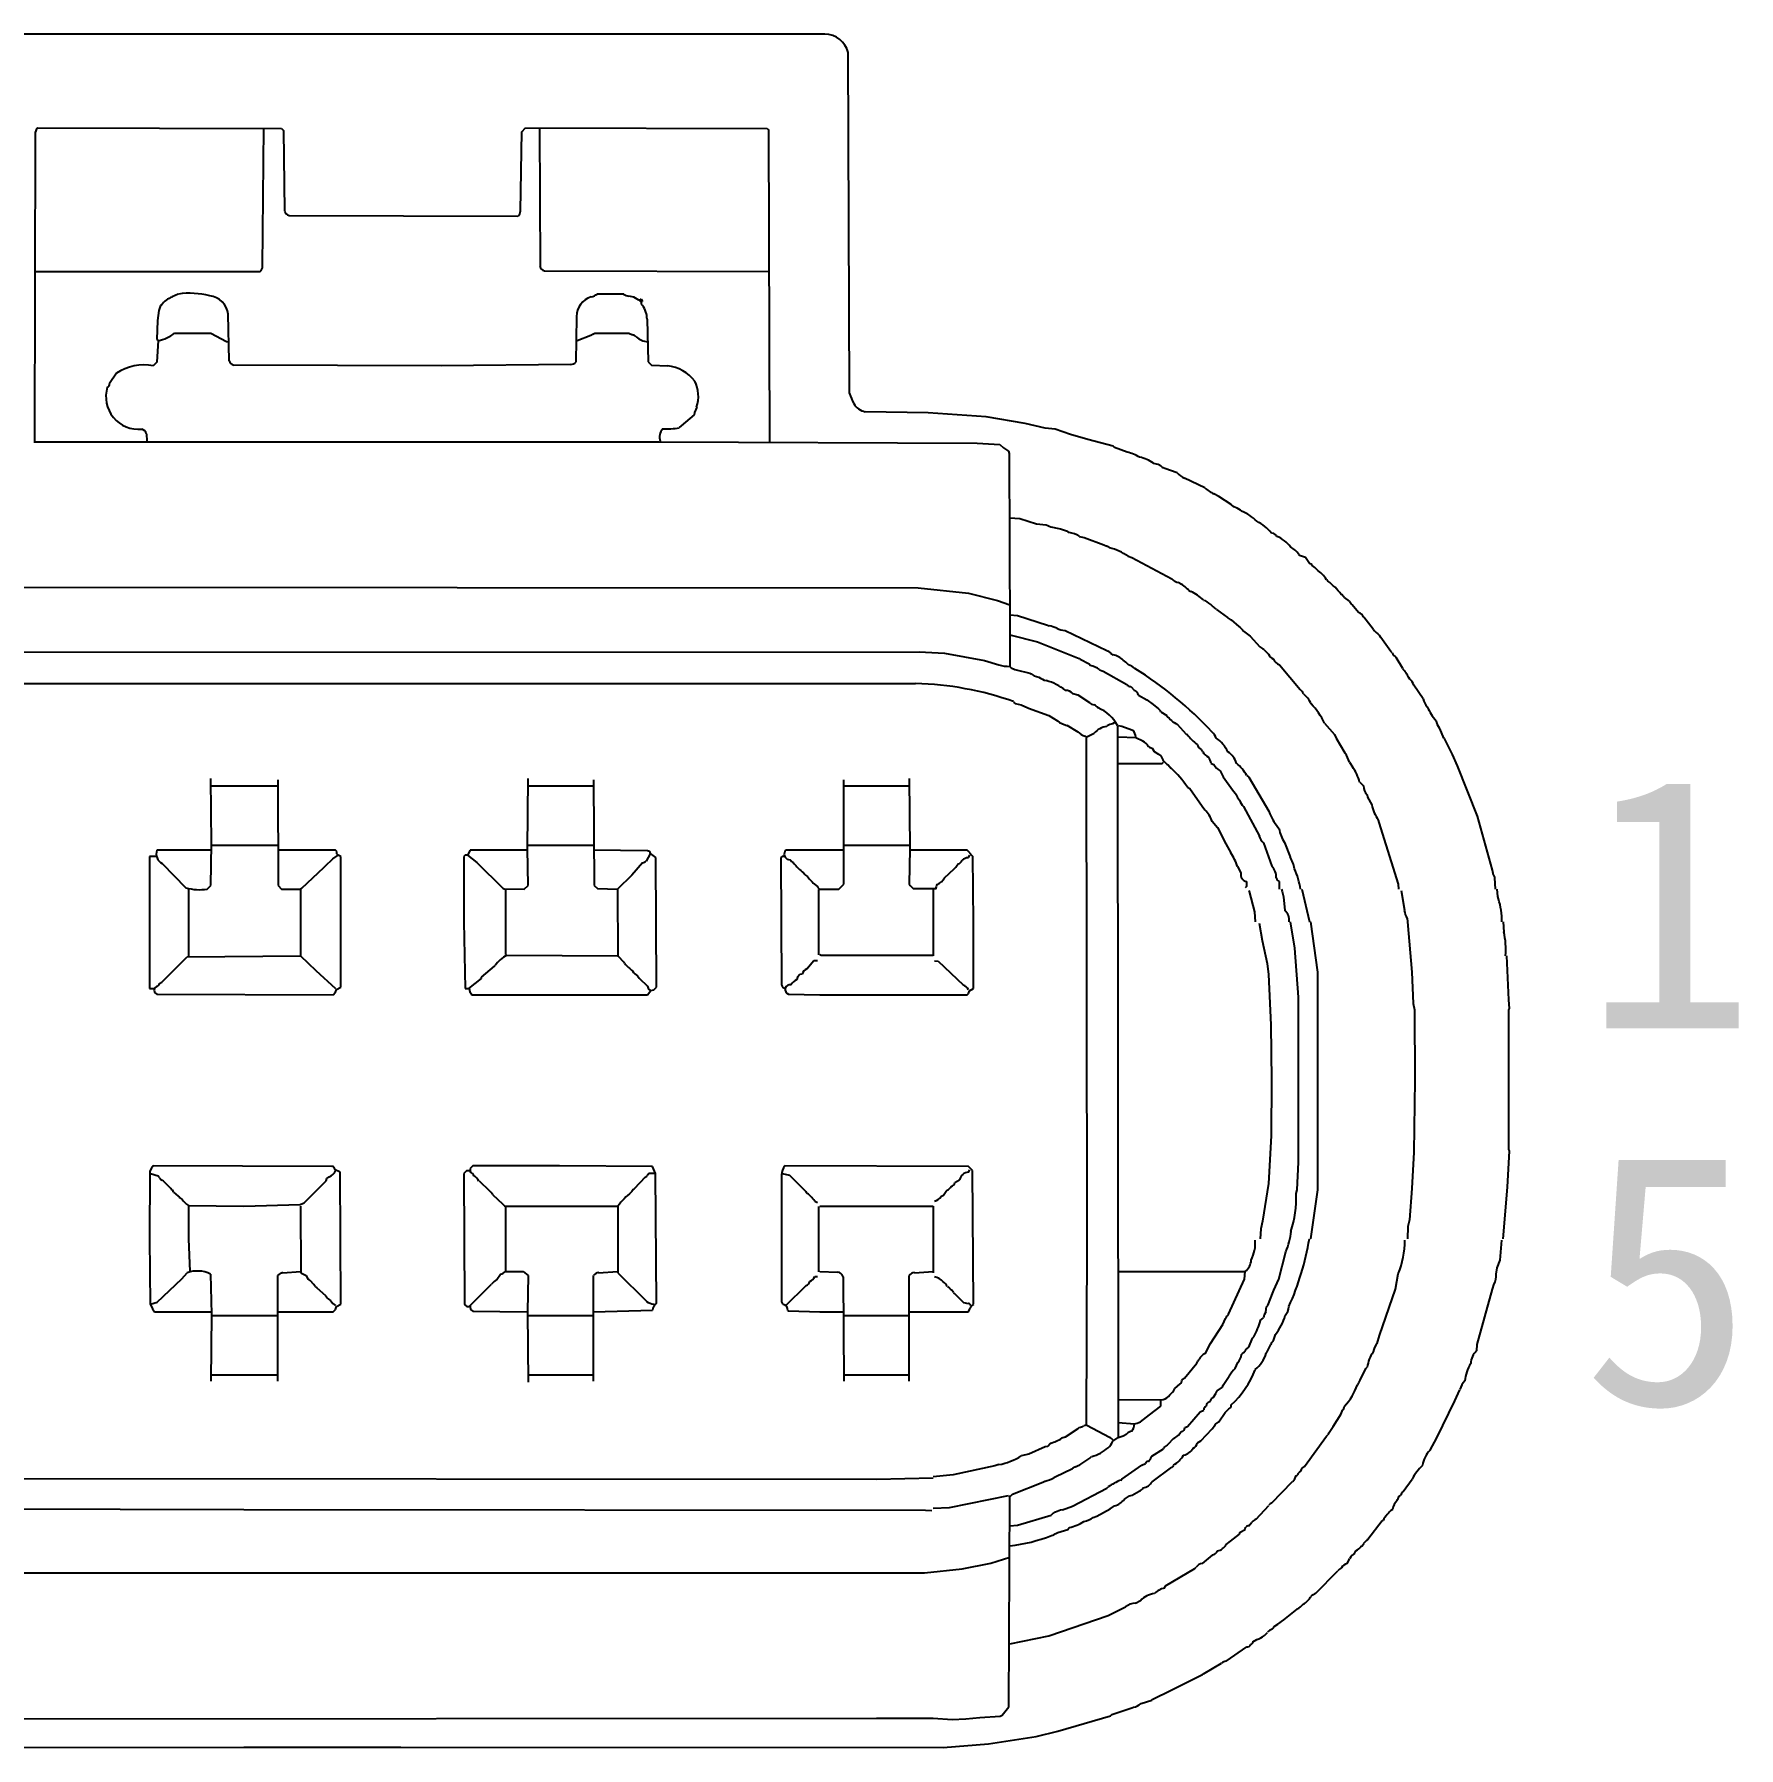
# Model space of a CAD drawing. Header units: inches. Extents: x 47316 to 59086, y 3141 to 11743.
# Drawn here: x 51373.22 to 51389.07, y 10839.86 to 10855.8 of the extents above; entities that cross this region are included whole.
import ezdxf

# ---------------------------------------------------------------- set-up
doc = ezdxf.new("R2010")
doc.units = ezdxf.units.IN
doc.header["$MEASUREMENT"] = 0
doc.layers.add('Steckverbindergehaeuse', color=7, linetype='Continuous', lineweight=25)
doc.styles.add('MtX_FangSong_GB2312', font='')
doc.styles.get('MtX_FangSong_GB2312').set_extended_font_data('FangSong_GB2312')

msp = doc.modelspace()

# ---------------------------------------------------------------- linework, layer by layer
at = {"layer": 'Steckverbindergehaeuse', "color": 0, "linetype": 'Continuous', "lineweight": -3}
for p, q in [((51380.576, 10855.797), (51372.76, 10855.797)), ((51380.804, 10852.457), (51380.792, 10855.628)), ((51373.252, 10854.926), (51375.521, 10854.92)), ((51375.346, 10853.639), (51375.358, 10854.926)), ((51375.521, 10854.92), (51375.539, 10854.902)), ((51375.539, 10854.902), (51375.551, 10854.154)), ((51377.756, 10854.891), (51377.791, 10854.926)), ((51377.791, 10854.926), (51380.038, 10854.92)), ((51377.92, 10854.926), (51377.926, 10853.639)), ((51380.038, 10854.92), (51380.047, 10854.911)), ((51380.047, 10854.911), (51380.052, 10854.905)), ((51380.052, 10854.905), (51380.061, 10852.001)), ((51373.228, 10852.012), (51373.234, 10854.891)), ((51377.745, 10854.154), (51377.756, 10854.891)), ((51375.592, 10854.112), (51377.721, 10854.107)), ((51373.228, 10853.592), (51375.323, 10853.592)), ((51377.967, 10853.598), (51380.061, 10853.592)), ((51374.562, 10853.381), (51374.505, 10853.354)), ((51378.704, 10853.381), (51378.458, 10853.381)), ((51378.797, 10853.353), (51378.752, 10853.362)), ((51378.846, 10853.325), (51378.797, 10853.353)), ((51378.856, 10853.323), (51378.846, 10853.325)), ((51378.856, 10853.311), (51378.856, 10853.334)), ((51378.856, 10853.334), (51378.868, 10853.334)), ((51378.868, 10853.311), (51378.856, 10853.311)), ((51378.868, 10853.334), (51378.88, 10853.311)), ((51378.88, 10853.311), (51378.868, 10853.311)), ((51378.868, 10853.311), (51378.868, 10853.288)), ((51374.38, 10853.229), (51374.37, 10853.136)), ((51374.398, 10853.276), (51374.38, 10853.229)), ((51374.405, 10853.278), (51374.398, 10853.276)), ((51375.036, 10852.761), (51375.025, 10853.194)), ((51378.266, 10853.171), (51378.259, 10852.749)), ((51378.868, 10853.288), (51378.88, 10853.276)), ((51374.37, 10853.136), (51374.363, 10852.96)), ((51374.527, 10853.019), (51374.866, 10853.019)), ((51374.866, 10853.019), (51375.009, 10852.941)), ((51378.271, 10852.948), (51378.399, 10852.999)), ((51378.435, 10853.019), (51378.751, 10853.019)), ((51378.751, 10853.019), (51378.785, 10853.003)), ((51378.921, 10853.147), (51378.932, 10852.75)), ((51374.363, 10852.96), (51374.375, 10852.948)), ((51374.375, 10852.948), (51374.363, 10852.749)), ((51375.009, 10852.941), (51375.03, 10852.937)), ((51374.363, 10852.749), (51374.328, 10852.714)), ((51377.008, 10852.714), (51375.077, 10852.72)), ((51378.212, 10852.726), (51377.008, 10852.714)), ((51378.932, 10852.75), (51378.962, 10852.72)), ((51378.962, 10852.72), (51379.114, 10852.714)), ((51373.986, 10852.646), (51373.923, 10852.548)), ((51379.359, 10852.258), (51379.239, 10852.156)), ((51379.363, 10852.28), (51379.359, 10852.258)), ((51379.383, 10852.328), (51379.363, 10852.28)), ((51381.535, 10852.276), (51380.951, 10852.287)), ((51382.074, 10852.24), (51381.535, 10852.276)), ((51382.437, 10852.179), (51382.074, 10852.24)), ((51374.265, 10852.082), (51374.27, 10852.012)), ((51379.239, 10852.156), (51379.22, 10852.139)), ((51382.624, 10852.134), (51382.437, 10852.179)), ((51382.717, 10852.124), (51382.624, 10852.134)), ((51382.858, 10852.076), (51382.717, 10852.124)), ((51383.022, 10852.029), (51382.858, 10852.076)), ((51373.217, 10852.006), (51379.032, 10852.006)), ((51379.032, 10852.006), (51381.992, 10851.995)), ((51381.992, 10851.995), (51382.202, 10851.983)), ((51382.202, 10851.983), (51382.236, 10851.952)), ((51382.236, 10851.952), (51382.284, 10851.919)), ((51382.284, 10851.919), (51382.288, 10851.897)), ((51382.288, 10851.897), (51382.296, 10850.211)), ((51383.255, 10851.966), (51383.022, 10852.029)), ((51383.267, 10851.954), (51383.255, 10851.966)), ((51383.386, 10851.912), (51383.267, 10851.954)), ((51383.676, 10851.797), (51383.631, 10851.807)), ((51383.703, 10851.781), (51383.676, 10851.797)), ((51383.736, 10851.758), (51383.722, 10851.764)), ((51383.852, 10851.72), (51383.736, 10851.758)), ((51384.109, 10851.579), (51383.921, 10851.67)), ((51384.239, 10851.5), (51384.192, 10851.523)), ((51384.352, 10851.424), (51384.239, 10851.5)), ((51384.377, 10851.402), (51384.352, 10851.424)), ((51382.296, 10851.299), (51382.389, 10851.294)), ((51382.389, 10851.294), (51382.542, 10851.245)), ((51382.542, 10851.245), (51382.634, 10851.234)), ((51384.451, 10851.362), (51384.44, 10851.372)), ((51382.751, 10851.201), (51382.765, 10851.198)), ((51382.765, 10851.198), (51382.821, 10851.179)), ((51382.821, 10851.179), (51382.847, 10851.162)), ((51382.941, 10851.128), (51382.987, 10851.116)), ((51382.987, 10851.116), (51383.17, 10851.05)), ((51384.751, 10851.154), (51384.73, 10851.158)), ((51384.776, 10851.135), (51384.751, 10851.154)), ((51384.779, 10851.128), (51384.776, 10851.135)), ((51383.17, 10851.05), (51383.196, 10851.038)), ((51383.395, 10850.945), (51383.43, 10850.932)), ((51383.43, 10850.932), (51383.803, 10850.732)), ((51384.99, 10850.951), (51384.985, 10850.958)), ((51385.044, 10850.931), (51384.99, 10850.951)), ((51385.081, 10850.877), (51385.044, 10850.931)), ((51385.104, 10850.866), (51385.081, 10850.877)), ((51385.107, 10850.857), (51385.104, 10850.866)), ((51372.012, 10850.655), (51381.442, 10850.649)), ((51381.442, 10850.649), (51381.911, 10850.599)), ((51381.911, 10850.599), (51382.18, 10850.531)), ((51383.803, 10850.732), (51383.814, 10850.722)), ((51383.96, 10850.625), (51383.978, 10850.615)), ((51385.253, 10850.711), (51385.242, 10850.724)), ((51382.18, 10850.531), (51382.296, 10850.491)), ((51384.097, 10850.536), (51384.111, 10850.53)), ((51384.218, 10850.447), (51384.32, 10850.374)), ((51385.455, 10850.526), (51385.406, 10850.56)), ((51385.537, 10850.421), (51385.478, 10850.491)), ((51382.296, 10850.398), (51382.365, 10850.393)), ((51382.365, 10850.393), (51382.646, 10850.301)), ((51382.646, 10850.301), (51382.66, 10850.297)), ((51384.355, 10850.351), (51384.424, 10850.29)), ((51384.424, 10850.29), (51384.437, 10850.281)), ((51385.674, 10850.266), (51385.586, 10850.376)), ((51382.296, 10850.211), (51382.553, 10850.147)), ((51382.296, 10850.211), (51382.296, 10849.918)), ((51382.553, 10850.147), (51382.941, 10849.991)), ((51382.809, 10850.252), (51383.196, 10850.067)), ((51384.531, 10850.199), (51384.621, 10850.102)), ((51385.745, 10850.186), (51385.733, 10850.208)), ((51385.838, 10850.056), (51385.745, 10850.186)), ((51371.859, 10850.052), (51381.453, 10850.053)), ((51381.453, 10850.053), (51381.687, 10850.041)), ((51381.687, 10850.041), (51382.061, 10849.972)), ((51382.061, 10849.972), (51382.192, 10849.934)), ((51382.941, 10849.991), (51382.95, 10849.986)), ((51382.95, 10849.986), (51383.033, 10849.941)), ((51383.235, 10850.038), (51383.256, 10850.027)), ((51384.657, 10850.077), (51384.701, 10850.033)), ((51385.85, 10850.044), (51385.838, 10850.056)), ((51385.949, 10849.898), (51385.888, 10850)), ((51382.296, 10849.918), (51382.308, 10849.906)), ((51382.308, 10849.906), (51382.342, 10849.891)), ((51382.342, 10849.891), (51382.355, 10849.888)), ((51382.355, 10849.888), (51382.482, 10849.855)), ((51382.482, 10849.855), (51382.495, 10849.848)), ((51382.495, 10849.848), (51382.52, 10849.83)), ((51382.52, 10849.83), (51382.564, 10849.819)), ((51383.033, 10849.941), (51383.044, 10849.927)), ((51383.129, 10849.888), (51383.163, 10849.875)), ((51383.163, 10849.875), (51383.382, 10849.75)), ((51384.803, 10849.933), (51384.996, 10849.705)), ((51386.014, 10849.8), (51386.007, 10849.814)), ((51371.883, 10849.76), (51381.419, 10849.76)), ((51382.882, 10849.666), (51382.926, 10849.655)), ((51382.926, 10849.655), (51383.036, 10849.582)), ((51383.382, 10849.75), (51383.387, 10849.745)), ((51383.419, 10849.731), (51383.453, 10849.693)), ((51383.492, 10849.652), (51383.569, 10849.609)), ((51385.027, 10849.663), (51385.066, 10849.623)), ((51386.138, 10849.616), (51386.052, 10849.743)), ((51382.344, 10849.573), (51382.4, 10849.562)), ((51382.4, 10849.562), (51382.461, 10849.534)), ((51382.461, 10849.534), (51382.47, 10849.53)), ((51382.47, 10849.53), (51382.659, 10849.462)), ((51383.569, 10849.609), (51383.627, 10849.564)), ((51383.627, 10849.564), (51383.678, 10849.523)), ((51383.7, 10849.497), (51383.756, 10849.461)), ((51382.659, 10849.462), (51382.738, 10849.412)), ((51382.824, 10849.371), (51382.928, 10849.31)), ((51383.194, 10849.361), (51383.2, 10849.365)), ((51383.253, 10849.386), (51383.279, 10849.403)), ((51383.297, 10849.368), (51383.302, 10842.758)), ((51383.302, 10849.368), (51383.336, 10849.364)), ((51383.336, 10849.364), (51383.43, 10849.329)), ((51383.43, 10849.329), (51383.443, 10849.321)), ((51383.852, 10849.38), (51383.935, 10849.289)), ((51385.221, 10849.392), (51385.315, 10849.286)), ((51386.294, 10849.342), (51386.289, 10849.348)), ((51386.332, 10849.251), (51386.294, 10849.342)), ((51382.996, 10849.27), (51383.004, 10849.263)), ((51383.004, 10849.263), (51383.01, 10844.595)), ((51383.01, 10849.263), (51383.08, 10849.298)), ((51383.302, 10849.263), (51383.466, 10849.257)), ((51383.466, 10849.257), (51383.533, 10849.225)), ((51383.935, 10849.289), (51383.946, 10849.286)), ((51385.315, 10849.286), (51385.33, 10849.252)), ((51385.33, 10849.252), (51385.411, 10849.114)), ((51386.339, 10849.249), (51386.332, 10849.251)), ((51386.411, 10849.098), (51386.339, 10849.249)), ((51383.302, 10849.017), (51383.712, 10849.017)), ((51383.618, 10849.158), (51383.636, 10849.128)), ((51383.636, 10849.128), (51383.678, 10849.101)), ((51383.678, 10849.101), (51383.7, 10849.087)), ((51383.712, 10849.017), (51383.723, 10849.029)), ((51384.168, 10849.017), (51384.191, 10849.005)), ((51385.453, 10849.028), (51385.481, 10848.985)), ((51386.459, 10848.993), (51386.411, 10849.098)), ((51374.872, 10848.268), (51374.866, 10848.877)), ((51375.487, 10848.865), (51375.492, 10847.882)), ((51377.811, 10848.223), (51377.815, 10848.877)), ((51378.423, 10848.865), (51378.429, 10847.882)), ((51380.752, 10848.807), (51380.752, 10848.865)), ((51381.36, 10848.877), (51381.366, 10848.222)), ((51383.767, 10849.003), (51383.794, 10848.97)), ((51384.25, 10848.947), (51384.278, 10848.89)), ((51384.278, 10848.89), (51384.367, 10848.771)), ((51384.498, 10848.903), (51384.519, 10848.888)), ((51384.519, 10848.888), (51384.704, 10848.571)), ((51386.645, 10848.525), (51386.459, 10848.993)), ((51374.866, 10848.807), (51375.487, 10848.807)), ((51377.815, 10848.807), (51378.423, 10848.807)), ((51380.752, 10848.807), (51381.36, 10848.807)), ((51380.752, 10847.894), (51380.752, 10848.807)), ((51383.946, 10848.795), (51383.969, 10848.783)), ((51383.969, 10848.783), (51384.084, 10848.618)), ((51384.367, 10848.771), (51384.402, 10848.725)), ((51385.549, 10848.842), (51385.584, 10848.807)), ((51385.619, 10848.725), (51385.622, 10848.702)), ((51385.622, 10848.702), (51385.661, 10848.63)), ((51384.084, 10848.618), (51384.109, 10848.584)), ((51384.467, 10848.617), (51384.616, 10848.34)), ((51384.704, 10848.571), (51384.714, 10848.548)), ((51384.177, 10848.478), (51384.226, 10848.42)), ((51384.226, 10848.42), (51384.305, 10848.267)), ((51385.72, 10848.489), (51385.728, 10848.468)), ((51385.728, 10848.468), (51385.907, 10847.893)), ((51386.784, 10848.022), (51386.645, 10848.525)), ((51374.866, 10848.21), (51374.363, 10848.21)), ((51374.866, 10847.882), (51374.872, 10848.268)), ((51374.878, 10848.257), (51375.487, 10848.257)), ((51376.025, 10848.21), (51375.487, 10848.21)), ((51376.036, 10848.198), (51376.025, 10848.21)), ((51377.277, 10848.21), (51377.253, 10848.163)), ((51377.803, 10848.21), (51377.277, 10848.21)), ((51377.815, 10847.882), (51377.811, 10848.223)), ((51377.815, 10848.257), (51378.423, 10848.257)), ((51378.926, 10848.204), (51378.423, 10848.21)), ((51380.213, 10848.21), (51380.202, 10848.198)), ((51380.752, 10848.21), (51380.213, 10848.21)), ((51380.752, 10848.257), (51381.36, 10848.257)), ((51381.366, 10848.222), (51381.36, 10847.894)), ((51381.898, 10848.21), (51381.372, 10848.21)), ((51381.91, 10848.198), (51381.898, 10848.21)), ((51384.305, 10848.267), (51384.35, 10848.184)), ((51384.654, 10848.278), (51384.732, 10848.061)), ((51384.849, 10848.281), (51384.902, 10848.148)), ((51374.352, 10848.151), (51374.293, 10848.151)), ((51374.293, 10848.151), (51374.293, 10847.543)), ((51374.413, 10848.084), (51374.632, 10847.859)), ((51375.71, 10847.855), (51375.916, 10848.049)), ((51375.916, 10848.049), (51375.928, 10848.061)), ((51375.928, 10848.061), (51376, 10848.13)), ((51376, 10848.13), (51376.048, 10848.163)), ((51376.036, 10848.175), (51376.036, 10848.198)), ((51376.048, 10848.163), (51376.036, 10848.175)), ((51376.072, 10848.151), (51376.048, 10848.163)), ((51376.072, 10846.935), (51376.072, 10848.151)), ((51377.23, 10848.163), (51377.218, 10848.151)), ((51377.218, 10848.151), (51377.218, 10847.543)), ((51377.253, 10848.163), (51377.23, 10848.163)), ((51377.253, 10848.163), (51377.338, 10848.096)), ((51377.338, 10848.096), (51377.58, 10847.857)), ((51378.88, 10848.093), (51378.781, 10847.978)), ((51378.95, 10848.175), (51378.912, 10848.107)), ((51379.002, 10848.14), (51378.954, 10848.177)), ((51379.008, 10846.935), (51379.002, 10848.14)), ((51380.178, 10848.151), (51380.167, 10848.14)), ((51380.167, 10848.14), (51380.172, 10846.958)), ((51380.202, 10848.151), (51380.178, 10848.151)), ((51381.805, 10848.069), (51381.816, 10848.081)), ((51381.922, 10848.186), (51381.91, 10848.198)), ((51381.91, 10848.14), (51381.922, 10848.163)), ((51381.957, 10847.543), (51381.951, 10848.151)), ((51384.411, 10848.057), (51384.444, 10847.998)), ((51378.781, 10847.978), (51378.646, 10847.847)), ((51380.377, 10847.999), (51380.38, 10847.99)), ((51380.705, 10847.847), (51380.752, 10847.894)), ((51381.36, 10847.894), (51381.369, 10847.881)), ((51381.688, 10847.952), (51381.778, 10848.037)), ((51384.496, 10847.917), (51384.496, 10847.871)), ((51384.8, 10847.917), (51384.8, 10847.847)), ((51385.907, 10847.893), (51385.911, 10847.847)), ((51386.794, 10847.977), (51386.784, 10848.022)), ((51386.812, 10847.847), (51386.807, 10847.952)), ((51374.656, 10847.847), (51374.656, 10847.227)), ((51374.831, 10847.847), (51374.866, 10847.882)), ((51375.492, 10847.882), (51375.522, 10847.847)), ((51375.522, 10847.847), (51375.697, 10847.847)), ((51375.697, 10847.847), (51375.71, 10847.855)), ((51375.697, 10847.847), (51375.697, 10847.227)), ((51377.58, 10847.857), (51377.594, 10847.85)), ((51377.594, 10847.85), (51377.78, 10847.847)), ((51377.604, 10847.847), (51377.604, 10847.239)), ((51377.78, 10847.847), (51377.815, 10847.882)), ((51378.429, 10847.882), (51378.459, 10847.853)), ((51378.459, 10847.853), (51378.646, 10847.847)), ((51378.646, 10847.847), (51378.651, 10847.227)), ((51380.517, 10847.845), (51380.517, 10847.237)), ((51380.529, 10847.847), (51380.705, 10847.847)), ((51381.369, 10847.881), (51381.395, 10847.853)), ((51381.395, 10847.853), (51381.606, 10847.852)), ((51381.582, 10847.847), (51381.582, 10847.227)), ((51384.496, 10847.871), (51384.484, 10847.859)), ((51384.519, 10847.835), (51384.521, 10847.825)), ((51384.521, 10847.825), (51384.572, 10847.636)), ((51384.823, 10847.847), (51384.827, 10847.825)), ((51384.827, 10847.825), (51384.841, 10847.777)), ((51384.841, 10847.777), (51384.852, 10847.649)), ((51385.01, 10847.847), (51385.081, 10847.543)), ((51385.935, 10847.835), (51385.964, 10847.65)), ((51386.824, 10847.847), (51386.829, 10847.778)), ((51386.829, 10847.778), (51386.838, 10847.756)), ((51384.572, 10847.636), (51384.577, 10847.543)), ((51385.989, 10847.577), (51385.993, 10847.543)), ((51374.293, 10847.543), (51374.293, 10846.923)), ((51377.218, 10847.543), (51377.23, 10846.923)), ((51381.957, 10846.923), (51381.957, 10847.543)), ((51384.613, 10847.531), (51384.641, 10847.368)), ((51384.945, 10847.298), (51384.905, 10847.543)), ((51385.092, 10847.543), (51385.156, 10847.075)), ((51385.993, 10847.543), (51386.034, 10847.075)), ((51386.882, 10847.543), (51386.89, 10847.448)), ((51384.641, 10847.368), (51384.689, 10847.156)), ((51384.981, 10846.841), (51384.945, 10847.298)), ((51374.41, 10846.981), (51374.643, 10847.218)), ((51374.643, 10847.218), (51375.697, 10847.227)), ((51375.697, 10847.227), (51375.84, 10847.09)), ((51377.382, 10847.028), (51377.502, 10847.131)), ((51377.502, 10847.131), (51377.508, 10847.136)), ((51377.616, 10847.233), (51378.646, 10847.227)), ((51378.651, 10847.227), (51378.704, 10847.169)), ((51378.704, 10847.169), (51378.713, 10847.156)), ((51380.471, 10847.18), (51380.406, 10847.104)), ((51380.506, 10847.18), (51380.471, 10847.18)), ((51380.529, 10847.239), (51380.541, 10847.233)), ((51380.541, 10847.233), (51381.582, 10847.232)), ((51381.594, 10847.18), (51381.628, 10847.176)), ((51381.628, 10847.176), (51381.862, 10846.956)), ((51384.689, 10847.156), (51384.7, 10847.052)), ((51386.935, 10846.818), (51386.917, 10847.227)), ((51374.34, 10846.923), (51374.365, 10846.944)), ((51374.387, 10846.97), (51374.41, 10846.981)), ((51375.84, 10847.09), (51376.025, 10846.923)), ((51376.033, 10846.914), (51376.072, 10846.935)), ((51377.265, 10846.923), (51377.382, 10847.016)), ((51377.382, 10847.016), (51377.382, 10847.028)), ((51378.833, 10847.04), (51378.847, 10847.019)), ((51378.847, 10847.019), (51378.926, 10846.946)), ((51378.926, 10846.946), (51378.931, 10846.925)), ((51378.985, 10846.911), (51379.008, 10846.935)), ((51380.319, 10847.028), (51380.314, 10847.007)), ((51380.342, 10847.052), (51380.319, 10847.028)), ((51380.363, 10847.056), (51380.342, 10847.052)), ((51384.7, 10847.052), (51384.723, 10846.584)), ((51385.156, 10847.075), (51385.156, 10845.05)), ((51386.034, 10847.075), (51386.046, 10846.783)), ((51374.293, 10846.923), (51374.34, 10846.923)), ((51374.363, 10846.87), (51376.001, 10846.864)), ((51376.001, 10846.864), (51376.025, 10846.888)), ((51376.025, 10846.888), (51376.033, 10846.914)), ((51377.23, 10846.923), (51377.265, 10846.923)), ((51377.288, 10846.864), (51378.926, 10846.864)), ((51378.926, 10846.864), (51378.955, 10846.903)), ((51378.955, 10846.903), (51378.985, 10846.911)), ((51380.237, 10846.87), (51380.529, 10846.864)), ((51380.529, 10846.864), (51381.898, 10846.864)), ((51381.898, 10846.864), (51381.91, 10846.876)), ((51381.91, 10846.876), (51381.919, 10846.902)), ((51381.919, 10846.902), (51381.957, 10846.923)), ((51384.981, 10845.308), (51384.981, 10846.841)), ((51386.046, 10846.783), (51386.058, 10846.724)), ((51386.941, 10846.736), (51386.935, 10846.818)), ((51386.058, 10846.724), (51386.063, 10846.069)), ((51386.935, 10846.724), (51386.941, 10846.736)), ((51386.935, 10845.425), (51386.935, 10846.724)), ((51384.723, 10846.584), (51384.73, 10846.069)), ((51384.73, 10846.069), (51384.724, 10845.554)), ((51386.063, 10846.069), (51386.051, 10845.401)), ((51384.724, 10845.554), (51384.701, 10845.11)), ((51386.051, 10845.401), (51386.034, 10845.063)), ((51386.924, 10845.074), (51386.941, 10845.414)), ((51386.941, 10845.414), (51386.935, 10845.425)), ((51374.298, 10845.224), (51374.293, 10844.595)), ((51374.293, 10845.203), (51374.304, 10845.201)), ((51374.314, 10845.252), (51374.298, 10845.224)), ((51374.304, 10845.201), (51374.375, 10845.18)), ((51374.328, 10845.273), (51374.314, 10845.252)), ((51375.99, 10845.267), (51374.328, 10845.273)), ((51376.022, 10845.237), (51376.015, 10845.251)), ((51376.061, 10845.217), (51376.022, 10845.237)), ((51376.066, 10845.215), (51376.061, 10845.217)), ((51376.072, 10843.986), (51376.066, 10845.215)), ((51377.242, 10845.226), (51377.218, 10845.203)), ((51377.218, 10845.203), (51377.224, 10843.998)), ((51377.277, 10845.226), (51377.242, 10845.226)), ((51377.3, 10845.273), (51377.277, 10845.25)), ((51377.277, 10845.25), (51377.277, 10845.215)), ((51378.107, 10845.273), (51377.3, 10845.273)), ((51378.973, 10845.267), (51378.107, 10845.273)), ((51378.938, 10845.203), (51378.923, 10845.182)), ((51378.997, 10845.203), (51378.938, 10845.203)), ((51379, 10845.204), (51378.973, 10845.267)), ((51379.008, 10843.998), (51379, 10845.204)), ((51380.172, 10845.191), (51380.172, 10844.01)), ((51380.178, 10845.203), (51380.247, 10845.186)), ((51381.91, 10845.267), (51380.202, 10845.273)), ((51380.247, 10845.186), (51380.398, 10845.036)), ((51381.948, 10845.229), (51381.91, 10845.267)), ((51381.91, 10845.215), (51381.922, 10845.238)), ((51381.957, 10843.986), (51381.948, 10845.229)), ((51384.968, 10845.05), (51384.981, 10845.308)), ((51374.375, 10845.18), (51374.384, 10845.167)), ((51374.422, 10845.133), (51374.492, 10845.063)), ((51374.518, 10845.03), (51374.562, 10844.992)), ((51375.734, 10844.931), (51375.938, 10845.135)), ((51375.938, 10845.135), (51375.943, 10845.156)), ((51375.943, 10845.156), (51375.965, 10845.17)), ((51377.359, 10845.133), (51377.455, 10845.042)), ((51378.903, 10845.168), (51378.801, 10845.06)), ((51380.398, 10845.036), (51380.401, 10845.027)), ((51381.677, 10845.002), (51381.704, 10845.037)), ((51381.704, 10845.037), (51381.713, 10845.046)), ((51381.784, 10845.118), (51381.828, 10845.144)), ((51384.701, 10845.11), (51384.644, 10844.76)), ((51384.958, 10845.015), (51384.968, 10845.05)), ((51385.156, 10845.05), (51385.092, 10844.595)), ((51386.034, 10845.063), (51386.011, 10844.771)), ((51386.882, 10844.595), (51386.924, 10845.074)), ((51374.656, 10844.905), (51375.171, 10844.899)), ((51374.656, 10844.899), (51374.656, 10844.595)), ((51375.171, 10844.899), (51375.696, 10844.915)), ((51375.696, 10844.915), (51375.734, 10844.931)), ((51375.697, 10844.899), (51375.703, 10844.279)), ((51377.487, 10845.004), (51377.578, 10844.919)), ((51377.604, 10844.899), (51377.604, 10844.29)), ((51377.604, 10844.899), (51378.646, 10844.899)), ((51378.651, 10844.899), (51378.651, 10844.279)), ((51380.482, 10844.946), (51380.506, 10844.934)), ((51380.517, 10844.897), (51380.517, 10844.288)), ((51380.529, 10844.899), (51381.582, 10844.899)), ((51381.582, 10844.899), (51381.582, 10844.279)), ((51381.655, 10844.989), (51381.677, 10845.002)), ((51384.644, 10844.76), (51384.629, 10844.688)), ((51385.998, 10844.711), (51385.993, 10844.595)), ((51386.011, 10844.771), (51385.998, 10844.711)), ((51374.293, 10844.595), (51374.299, 10843.986)), ((51374.656, 10844.595), (51374.668, 10844.29)), ((51383.01, 10844.595), (51383.004, 10842.863)), ((51384.629, 10844.688), (51384.624, 10844.595)), ((51386.854, 10844.396), (51386.871, 10844.583)), ((51384.796, 10844.221), (51384.863, 10844.475)), ((51386.828, 10844.325), (51386.854, 10844.396)), ((51374.594, 10844.223), (51374.644, 10844.279)), ((51374.861, 10844.267), (51374.872, 10843.893)), ((51375.487, 10843.272), (51375.487, 10844.255)), ((51375.535, 10844.28), (51375.697, 10844.29)), ((51375.703, 10844.279), (51375.751, 10844.253)), ((51375.751, 10844.253), (51375.767, 10844.22)), ((51377.525, 10844.217), (51377.557, 10844.267)), ((51377.604, 10844.29), (51377.768, 10844.29)), ((51377.768, 10844.29), (51377.815, 10844.255)), ((51377.815, 10844.255), (51377.809, 10843.916)), ((51378.423, 10843.272), (51378.423, 10844.255)), ((51378.471, 10844.28), (51378.646, 10844.29)), ((51378.651, 10844.279), (51378.912, 10844.018)), ((51380.482, 10844.244), (51380.506, 10844.244)), ((51380.529, 10844.29), (51380.693, 10844.285)), ((51380.746, 10844.243), (51380.752, 10843.272)), ((51381.36, 10843.272), (51381.36, 10844.255)), ((51381.408, 10844.28), (51381.582, 10844.29)), ((51383.302, 10844.29), (51384.484, 10844.29)), ((51384.476, 10844.219), (51384.484, 10844.29)), ((51385.883, 10844.127), (51385.908, 10844.268)), ((51386.817, 10844.266), (51386.828, 10844.325)), ((51374.364, 10844.007), (51374.594, 10844.223)), ((51375.838, 10844.15), (51375.849, 10844.138)), ((51375.849, 10844.138), (51375.931, 10844.068)), ((51375.931, 10844.068), (51375.94, 10844.055)), ((51377.277, 10843.974), (51377.476, 10844.173)), ((51380.213, 10843.974), (51380.401, 10844.162)), ((51381.714, 10844.153), (51381.733, 10844.136)), ((51381.772, 10844.094), (51381.778, 10844.089)), ((51381.778, 10844.089), (51381.864, 10844.003)), ((51384.329, 10843.895), (51384.476, 10844.219)), ((51384.694, 10843.974), (51384.745, 10844.102)), ((51384.745, 10844.102), (51384.751, 10844.116)), ((51384.751, 10844.116), (51384.796, 10844.221)), ((51385.732, 10843.695), (51385.883, 10844.127)), ((51386.641, 10843.611), (51386.785, 10844.128)), ((51386.785, 10844.128), (51386.798, 10844.175)), ((51374.299, 10843.986), (51374.319, 10843.952)), ((51374.305, 10843.986), (51374.364, 10844.007)), ((51374.34, 10843.916), (51374.866, 10843.916)), ((51375.487, 10843.916), (51376.001, 10843.916)), ((51376.001, 10843.916), (51376.025, 10843.939)), ((51376.025, 10843.939), (51376.033, 10843.966)), ((51376.033, 10843.966), (51376.072, 10843.986)), ((51377.3, 10843.922), (51377.803, 10843.916)), ((51377.809, 10843.916), (51377.815, 10843.261)), ((51378.423, 10843.916), (51378.972, 10843.933)), ((51378.912, 10844.018), (51378.918, 10844.012)), ((51380.172, 10844.01), (51380.181, 10843.989)), ((51380.181, 10843.989), (51380.189, 10843.984)), ((51380.23, 10843.929), (51380.236, 10843.925)), ((51380.236, 10843.925), (51380.529, 10843.916)), ((51380.529, 10843.916), (51380.752, 10843.916)), ((51381.36, 10843.916), (51381.582, 10843.916)), ((51381.582, 10843.916), (51381.91, 10843.916)), ((51381.864, 10844.003), (51381.909, 10843.993)), ((51381.91, 10843.916), (51381.925, 10843.95)), ((51384.677, 10843.917), (51384.683, 10843.963)), ((51384.683, 10843.963), (51384.694, 10843.974)), ((51374.872, 10843.893), (51374.866, 10843.272)), ((51374.878, 10843.881), (51375.487, 10843.881)), ((51377.815, 10843.881), (51378.423, 10843.881)), ((51380.752, 10843.881), (51381.36, 10843.881)), ((51384.16, 10843.622), (51384.276, 10843.798)), ((51384.276, 10843.798), (51384.301, 10843.855)), ((51384.318, 10843.882), (51384.329, 10843.895)), ((51384.624, 10843.834), (51384.654, 10843.859)), ((51384.116, 10843.532), (51384.16, 10843.622)), ((51384.488, 10843.563), (51384.519, 10843.588)), ((51384.519, 10843.588), (51384.552, 10843.671)), ((51384.552, 10843.671), (51384.563, 10843.685)), ((51384.686, 10843.539), (51384.722, 10843.611)), ((51384.748, 10843.649), (51384.765, 10843.705)), ((51385.712, 10843.623), (51385.732, 10843.695)), ((51386.637, 10843.553), (51386.641, 10843.611)), ((51383.918, 10843.298), (51384.035, 10843.439)), ((51384.035, 10843.439), (51384.044, 10843.457)), ((51384.39, 10843.389), (51384.417, 10843.445)), ((51384.68, 10843.531), (51384.686, 10843.539)), ((51374.878, 10843.331), (51375.487, 10843.331)), ((51377.815, 10843.331), (51378.423, 10843.331)), ((51380.752, 10843.331), (51381.36, 10843.331)), ((51383.899, 10843.284), (51383.918, 10843.298)), ((51384.278, 10843.235), (51384.334, 10843.317)), ((51385.544, 10843.263), (51385.553, 10843.282)), ((51385.553, 10843.282), (51385.607, 10843.389)), ((51385.607, 10843.389), (51385.619, 10843.401)), ((51383.829, 10843.202), (51383.878, 10843.246)), ((51384.168, 10843.109), (51384.188, 10843.123)), ((51384.188, 10843.123), (51384.212, 10843.157)), ((51384.212, 10843.157), (51384.224, 10843.18)), ((51384.224, 10843.18), (51384.273, 10843.214)), ((51384.273, 10843.214), (51384.278, 10843.235)), ((51386.433, 10843.088), (51386.481, 10843.192)), ((51383.302, 10843.097), (51383.722, 10843.1)), ((51383.509, 10842.893), (51383.595, 10842.957)), ((51383.595, 10842.957), (51383.7, 10843.038)), ((51383.7, 10843.038), (51383.7, 10843.097)), ((51383.946, 10842.851), (51384.065, 10842.987)), ((51384.065, 10842.987), (51384.098, 10843.003)), ((51384.24, 10842.893), (51384.297, 10842.98)), ((51384.297, 10842.98), (51384.332, 10843.015)), ((51385.303, 10842.851), (51385.375, 10842.967)), ((51385.375, 10842.967), (51385.389, 10843.001)), ((51386.265, 10842.743), (51386.433, 10843.088)), ((51382.928, 10842.828), (51382.81, 10842.75)), ((51382.939, 10842.84), (51382.928, 10842.828)), ((51383.004, 10842.863), (51382.985, 10842.855)), ((51383.01, 10842.863), (51383.223, 10842.749)), ((51383.302, 10842.886), (51383.454, 10842.875)), ((51383.454, 10842.875), (51383.479, 10842.882)), ((51383.479, 10842.882), (51383.509, 10842.893)), ((51383.922, 10842.84), (51383.946, 10842.851)), ((51384.072, 10842.716), (51384.177, 10842.829)), ((51384.177, 10842.829), (51384.188, 10842.842)), ((51384.208, 10842.872), (51384.24, 10842.893)), ((51385.27, 10842.803), (51385.303, 10842.851)), ((51382.625, 10842.661), (51382.473, 10842.592)), ((51382.647, 10842.664), (51382.625, 10842.661)), ((51382.67, 10842.687), (51382.647, 10842.664)), ((51382.672, 10842.694), (51382.67, 10842.687)), ((51382.81, 10842.75), (51382.778, 10842.74)), ((51383.253, 10842.712), (51383.302, 10842.746)), ((51383.302, 10842.746), (51383.348, 10842.762)), ((51383.348, 10842.762), (51383.384, 10842.781)), ((51383.617, 10842.573), (51383.723, 10842.641)), ((51383.723, 10842.641), (51383.726, 10842.649)), ((51383.758, 10842.676), (51383.77, 10842.687)), ((51383.77, 10842.687), (51383.816, 10842.737)), ((51383.816, 10842.737), (51383.83, 10842.744)), ((51384.039, 10842.699), (51384.072, 10842.716)), ((51385.034, 10842.477), (51385.241, 10842.761)), ((51385.241, 10842.761), (51385.251, 10842.772)), ((51386.204, 10842.629), (51386.265, 10842.743)), ((51382.157, 10842.484), (51381.769, 10842.401)), ((51382.192, 10842.495), (51382.157, 10842.484)), ((51382.473, 10842.592), (51382.402, 10842.577)), ((51383.337, 10842.36), (51383.523, 10842.491)), ((51383.523, 10842.491), (51383.557, 10842.505)), ((51383.611, 10842.568), (51383.617, 10842.573)), ((51385.015, 10842.463), (51385.034, 10842.477)), ((51372.035, 10842.365), (51381.056, 10842.36)), ((51381.056, 10842.36), (51381.582, 10842.372)), ((51381.769, 10842.401), (51381.582, 10842.383)), ((51382.319, 10842.219), (51382.601, 10842.333)), ((51382.601, 10842.333), (51382.622, 10842.34)), ((51382.704, 10842.374), (51382.718, 10842.38)), ((51382.718, 10842.38), (51382.879, 10842.459)), ((51383.326, 10842.348), (51383.337, 10842.36)), ((51383.618, 10842.336), (51383.803, 10842.47)), ((51384.73, 10842.138), (51384.925, 10842.339)), ((51385.953, 10842.245), (51386.036, 10842.361)), ((51381.734, 10842.097), (51382.284, 10842.208)), ((51382.284, 10842.208), (51382.296, 10842.196)), ((51382.285, 10840.243), (51382.296, 10842.196)), ((51382.296, 10842.196), (51382.319, 10842.219)), ((51382.879, 10842.11), (51383.198, 10842.276)), ((51383.198, 10842.276), (51383.211, 10842.287)), ((51383.361, 10842.173), (51383.408, 10842.204)), ((51385.911, 10842.196), (51385.93, 10842.21)), ((51371.708, 10842.085), (51375.171, 10842.079)), ((51375.171, 10842.079), (51381.512, 10842.073)), ((51381.512, 10842.073), (51381.571, 10842.067)), ((51381.582, 10842.091), (51381.734, 10842.097)), ((51382.365, 10841.932), (51382.681, 10842.026)), ((51382.784, 10842.076), (51382.879, 10842.11)), ((51383.07, 10842.004), (51383.104, 10842.017)), ((51383.104, 10842.017), (51383.229, 10842.084)), ((51383.229, 10842.084), (51383.269, 10842.111)), ((51384.586, 10841.988), (51384.703, 10842.116)), ((51382.296, 10841.927), (51382.365, 10841.932)), ((51382.728, 10841.859), (51382.742, 10841.864)), ((51382.742, 10841.864), (51382.834, 10841.892)), ((51382.834, 10841.892), (51382.847, 10841.91)), ((51384.346, 10841.784), (51384.432, 10841.847)), ((51384.432, 10841.847), (51384.437, 10841.868)), ((51384.437, 10841.868), (51384.484, 10841.892)), ((51384.484, 10841.892), (51384.488, 10841.913)), ((51384.519, 10841.927), (51384.545, 10841.959)), ((51385.626, 10841.801), (51385.759, 10841.974)), ((51385.759, 10841.974), (51385.766, 10841.976)), ((51384.308, 10841.751), (51384.346, 10841.784)), ((51385.502, 10841.67), (51385.513, 10841.693)), ((51385.563, 10841.737), (51385.572, 10841.74)), ((51385.572, 10841.74), (51385.586, 10841.762)), ((51385.622, 10841.795), (51385.626, 10841.801)), ((51381.501, 10841.489), (51381.852, 10841.525)), ((51381.852, 10841.525), (51382.119, 10841.579)), ((51382.119, 10841.579), (51382.296, 10841.634)), ((51383.744, 10841.367), (51384.016, 10841.529)), ((51384.016, 10841.529), (51384.028, 10841.541)), ((51384.087, 10841.574), (51384.181, 10841.654)), ((51385.432, 10841.576), (51385.458, 10841.622)), ((51371.789, 10841.489), (51381.501, 10841.489)), ((51383.733, 10841.347), (51383.744, 10841.367)), ((51385.139, 10841.295), (51385.347, 10841.508)), ((51383.465, 10841.207), (51383.51, 10841.23)), ((51382.658, 10840.902), (51383.21, 10841.093)), ((51383.21, 10841.093), (51383.37, 10841.171)), ((51384.789, 10841.012), (51384.844, 10841.052)), ((51384.844, 10841.052), (51384.966, 10841.152)), ((51382.296, 10840.827), (51382.658, 10840.902)), ((51384.662, 10840.906), (51384.691, 10840.935)), ((51384.753, 10840.991), (51384.789, 10841.012)), ((51384.306, 10840.668), (51384.498, 10840.799)), ((51384.556, 10840.846), (51384.591, 10840.869)), ((51384.095, 10840.549), (51384.264, 10840.649)), ((51383.746, 10840.373), (51384.088, 10840.544)), ((51384.088, 10840.544), (51384.095, 10840.549)), ((51382.223, 10840.165), (51382.285, 10840.243)), ((51383.515, 10840.273), (51383.615, 10840.304)), ((51383.615, 10840.304), (51383.618, 10840.312)), ((51383.618, 10840.312), (51383.675, 10840.339)), ((51383.675, 10840.339), (51383.746, 10840.373)), ((51371.426, 10840.131), (51381.056, 10840.137)), ((51381.056, 10840.137), (51381.582, 10840.137)), ((51381.582, 10840.137), (51381.758, 10840.125)), ((51381.758, 10840.125), (51381.887, 10840.132)), ((51381.887, 10840.132), (51382.015, 10840.142)), ((51382.015, 10840.142), (51382.205, 10840.156)), ((51382.205, 10840.156), (51382.223, 10840.165)), ((51382.741, 10840.015), (51383.232, 10840.16)), ((51383.232, 10840.16), (51383.244, 10840.172)), ((51383.244, 10840.172), (51383.43, 10840.234)), ((51383.43, 10840.234), (51383.444, 10840.239)), ((51382.097, 10839.897), (51382.541, 10839.966)), ((51382.541, 10839.966), (51382.741, 10840.015)), ((51371.918, 10839.862), (51375.171, 10839.868)), ((51375.171, 10839.868), (51376.633, 10839.868)), ((51376.633, 10839.868), (51381.676, 10839.863)), ((51381.676, 10839.863), (51382.097, 10839.897))]:
    msp.add_line(p, q, dxfattribs=at)
for centre, radius, start, end in [((51380.572, 10855.57), 0.228, 14.7387, 89.081), ((51373.291, 10854.884), 0.0576, 133.4644, 173.3353), ((51375.601, 10854.163), 0.0514, 190.6133, 259.3899), ((51377.669, 10854.163), 0.077, 313.1834, 353.305), ((51375.271, 10853.647), 0.0759, 313.0527, 353.6017), ((51377.976, 10853.648), 0.0513, 190.5479, 259.4521), ((51374.567, 10853.169), 0.195, 108.5781, 145.8579), ((51374.667, 10852.628), 0.761, 75.7501, 97.8904), ((51374.834, 10853.174), 0.192, 5.8308, 84.021), ((51378.456, 10853.173), 0.19, 106.9007, 180.3505), ((51378.367, 10853.502), 0.151, 283.0664, 307.2232), ((51378.778, 10853.499), 0.14, 237.8045, 258.9654), ((51378.69, 10853.144), 0.231, 0.6705, 34.7268), ((51374.294, 10853.324), 0.385, 282.1982, 307.352), ((51378.362, 10853.109), 0.116, 288.4605, 309.0191), ((51378.748, 10852.893), 0.116, 50.9809, 71.5395), ((51378.95, 10853.132), 0.197, 229.0356, 263.0394), ((51374.246, 10852.237), 0.485, 80.2283, 122.3918), ((51375.087, 10852.771), 0.0515, 190.6376, 259.3738), ((51378.204, 10852.801), 0.076, 276.4244, 316.9347), ((51379.069, 10852.341), 0.376, 37.9352, 83.2357), ((51374.192, 10852.427), 0.303, 163.2153, 275.7359), ((51373.896, 10852.542), 0.0278, 279.9161, 12.7028), ((51379.078, 10852.43), 0.321, 341.5685, 26.3879), ((51381.191, 10852.57), 0.403, 196.3506, 210.9203), ((51380.976, 10852.434), 0.149, 208.2149, 260.0841), ((51374.207, 10852.068), 0.0594, 13.7664, 75.6292), ((51379.163, 10852.049), 0.125, 140.2, 197.1801), ((51379.114, 10852.611), 0.484, 264.364, 282.6253), ((51383.264, 10851.452), 0.476, 60.0095, 75.1819), ((51383.421, 10851.507), 0.367, 55.0372, 77.2084), ((51383.773, 10851.842), 0.093, 220.7479, 236.6348), ((51383.963, 10851.8), 0.137, 215.7643, 252.0655), ((51384.345, 10851.839), 0.351, 227.7182, 244.16), ((51384.299, 10851.156), 0.258, 56.7875, 72.2442), ((51384.302, 10850.986), 0.404, 44.2608, 68.3591), ((51384.36, 10850.837), 0.49, 41.0758, 61.8419), ((51382.807, 10851.617), 0.42, 245.6847, 262.3068), ((51382.816, 10850.929), 0.236, 57.9202, 82.4738), ((51384.653, 10850.836), 0.318, 37.5445, 66.7055), ((51383.173, 10850.966), 0.0747, 49.3162, 72.5746), ((51383.026, 10850.357), 0.694, 57.8952, 73.5686), ((51384.804, 10850.837), 0.217, 33.8517, 62.3603), ((51384.979, 10850.665), 0.231, 41.8731, 56.2981), ((51384.96, 10850.544), 0.334, 32.5761, 55.2621), ((51383.888, 10850.805), 0.111, 228.1143, 255.9613), ((51383.764, 10850.463), 0.254, 39.6423, 67.496), ((51383.725, 10850.112), 0.564, 48.7901, 63.3077), ((51384.914, 10850.249), 0.573, 36.2818, 53.7182), ((51384.006, 10850.314), 0.24, 43.6762, 64.1536), ((51384.074, 10850.316), 0.194, 42.4067, 57.1206), ((51385.338, 10850.517), 0.0804, 32.7164, 61.9582), ((51385.574, 10850.58), 0.131, 204.3967, 222.9834), ((51382.615, 10850.033), 0.267, 64.2033, 80.3563), ((51384.365, 10850.404), 0.0535, 213.1113, 259.5086), ((51384.798, 10850.599), 0.481, 221.3869, 236.2412), ((51385.51, 10850.343), 0.0821, 23.0055, 71.2367), ((51382.846, 10850.534), 0.285, 246.1635, 262.5595), ((51385.895, 10850.428), 0.274, 216.3169, 233.6831), ((51383.167, 10849.986), 0.0856, 37.3446, 70.2961), ((51383.202, 10849.817), 0.217, 47.4257, 75.4551), ((51383.216, 10849.772), 0.244, 41.7761, 57.0213), ((51384.688, 10850.159), 0.0873, 220.3457, 249.2929), ((51384.776, 10850.061), 0.0797, 200.4642, 249.5358), ((51384.835, 10850.02), 0.093, 201.4525, 249.793), ((51386.042, 10850.172), 0.231, 213.7019, 228.1269), ((51382.299, 10850.288), 0.37, 253.1702, 269.5655), ((51382.689, 10849.993), 0.214, 234.3598, 255.2755), ((51382.955, 10849.626), 0.315, 56.4144, 73.6378), ((51383.359, 10849.803), 0.137, 44.5826, 73.4899), ((51381.643, 10846.961), 3.453, 42.787, 58.3105), ((51385.697, 10849.661), 0.345, 26.2257, 43.1646), ((51381.342, 10846.806), 2.955, 70.4515, 88.5176), ((51382.524, 10849.352), 0.448, 50.186, 75.7769), ((51382.81, 10849.592), 0.103, 45.5583, 89.5152), ((51383.431, 10849.799), 0.0693, 230.7858, 260.3263), ((51383.431, 10849.634), 0.0635, 16.6012, 70.0783), ((51384.914, 10849.611), 0.124, 24.6458, 48.8353), ((51385.919, 10849.697), 0.141, 19.0515, 47.2425), ((51382.356, 10849.595), 0.025, 189.8042, 241.8215), ((51383.08, 10849.62), 0.0581, 221.1006, 268.3439), ((51383.059, 10849.5), 0.0644, 29.4127, 72.6053), ((51382.988, 10849.208), 0.348, 27.2863, 68.5542), ((51383.657, 10849.483), 0.0449, 18.5418, 63.0883), ((51384.887, 10849.483), 0.227, 22.4115, 38.0231), ((51384.61, 10849.098), 0.678, 25.6929, 44.0885), ((51386.373, 10849.692), 0.247, 197.947, 217.3449), ((51386.583, 10849.71), 0.439, 202.4715, 222.4709), ((51382.875, 10849.586), 0.222, 231.7913, 256.6482), ((51383.224, 10849.171), 0.192, 98.9674, 138.744), ((51383.274, 10849.252), 0.135, 99.103, 123.4076), ((51383.978, 10849.627), 0.278, 216.8821, 242.9591), ((51386.379, 10849.428), 0.121, 186.8615, 221.7205), ((51383.028, 10849.403), 0.137, 222.9807, 256.261), ((51383.368, 10849.258), 0.0978, 3.0023, 40.6005), ((51383.463, 10849.102), 0.141, 29.6927, 60.3073), ((51383.63, 10849.226), 0.0693, 230.7858, 260.3263), ((51384.248, 10849.495), 0.368, 214.636, 235.364), ((51384.098, 10849.201), 0.0598, 187.5828, 246.157), ((51384.07, 10849.193), 0.156, 21.9154, 46.8453), ((51384.02, 10848.974), 0.339, 26.5386, 54.8831), ((51383.843, 10849.131), 0.149, 197.1692, 239.6669), ((51384.157, 10849.183), 0.0908, 203.9539, 220.5974), ((51384.238, 10849.227), 0.181, 214.5812, 237.9934), ((51384.065, 10849.002), 0.104, 8.1209, 42.5714), ((51384.35, 10849.105), 0.187, 212.2424, 237.7576), ((51384.211, 10848.96), 0.2, 16.5072, 55.7315), ((51384.183, 10848.734), 0.358, 28.1795, 52.2932), ((51385.237, 10848.976), 0.222, 13.3518, 38.2087), ((51383.231, 10848.329), 0.854, 33.095, 48.7338), ((51385.129, 10848.732), 0.433, 14.6171, 35.6725), ((51384.494, 10848.748), 0.0955, 194.1398, 229.3792), ((51385.714, 10848.814), 0.131, 183.2432, 223.154), ((51383.899, 10848.375), 0.296, 20.2138, 44.81), ((51384.563, 10848.714), 0.137, 196.5101, 225.4174), ((51385.2, 10848.75), 0.526, 202.5925, 220.4612), ((51386.064, 10848.717), 0.412, 192.1527, 213.4765), ((51385.102, 10848.452), 0.305, 188.1389, 214.0066), ((51374.457, 10848.174), 0.1, 159.0581, 244.0845), ((51384.744, 10848.377), 0.134, 196.0717, 227.4472), ((51378.868, 10848.161), 0.0693, 279.6737, 309.2142), ((51378.924, 10848.174), 0.0303, 6.0475, 86.3664), ((51380.255, 10848.176), 0.0574, 157.7939, 266.5975), ((51380.346, 10848.203), 0.126, 221.2482, 240.173), ((51380.654, 10848.37), 0.463, 216.7855, 233.2145), ((51381.695, 10848.132), 0.126, 311.2482, 330.173), ((51381.792, 10848.14), 0.0636, 292.0459, 337.9541), ((51381.91, 10848.054), 0.0854, 90.1645, 133.4383), ((51382.065, 10848.275), 0.169, 211.8224, 227.4452), ((51383.914, 10847.898), 0.522, 17.7274, 33.2809), ((51384.62, 10847.957), 0.153, 357.7899, 42.7166), ((51384.481, 10847.929), 0.475, 12.9219, 27.4728), ((51380.475, 10848.074), 0.126, 221.2482, 240.173), ((51380.783, 10848.242), 0.463, 216.7855, 233.2145), ((51381.669, 10847.849), 0.0636, 141.1482, 181.9819), ((51381.548, 10848.035), 0.162, 296.3591, 329.5501), ((51384.512, 10847.985), 0.0695, 168.7447, 255.9498), ((51384.835, 10847.973), 0.0664, 199.3823, 237.4538), ((51384.237, 10847.727), 0.771, 8.9664, 23.5813), ((51386.757, 10847.943), 0.0506, 10.3924, 42.8564), ((51374.759, 10848.308), 0.466, 254.2994, 278.9676), ((51380.536, 10847.877), 0.0304, 192.0306, 257.9694), ((51386.248, 10847.558), 0.623, 358.586, 18.5522), ((51384.779, 10847.56), 0.115, 351.6773, 50.6758), ((51386.221, 10847.699), 0.263, 190.9036, 207.75), ((51386.187, 10847.286), 0.721, 355.3345, 13.0352), ((51377.774, 10846.946), 0.327, 118.8439, 144.4629), ((51379.009, 10847.394), 0.379, 218.8339, 234.0066), ((51380.431, 10847.039), 0.0698, 110.383, 165.4884), ((51374.338, 10846.988), 0.0516, 301.2405, 339.5375), ((51378.906, 10847.16), 0.141, 211.417, 238.583), ((51380.213, 10846.964), 0.0415, 188.7563, 270.0218), ((51380.251, 10846.913), 0.0456, 78.4548, 252.0214), ((51380.448, 10846.806), 0.242, 123.7197, 141.0752), ((51381.826, 10846.869), 0.0934, 26.6853, 67.6642), ((51374.381, 10846.909), 0.0431, 161.9128, 246.0929), ((51377.44, 10846.959), 0.178, 191.6348, 211.968), ((51378.957, 10846.94), 0.0294, 209.6821, 256.5781), ((51375.907, 10845.292), 0.135, 295.5611, 330.9674), ((51375.989, 10845.238), 0.0296, 26.3614, 88.5962), ((51377.253, 10845.156), 0.0636, 22.0459, 67.9541), ((51378.889, 10845.209), 0.0438, 288.8384, 322.2369), ((51380.301, 10845.191), 0.129, 140.5016, 180.0974), ((51381.915, 10845.126), 0.089, 93.2757, 167.9269), ((51374.472, 10845.226), 0.106, 214.0541, 241.577), ((51374.389, 10844.951), 0.152, 31.4063, 47.1725), ((51377.264, 10845.085), 0.105, 26.6837, 63.3163), ((51377.344, 10844.916), 0.168, 31.7056, 48.7671), ((51379.111, 10844.583), 0.558, 127.1337, 145.5187), ((51378.884, 10844.965), 0.126, 131.2482, 150.173), ((51380.191, 10844.736), 0.358, 35.7007, 54.2993), ((51381.679, 10845.115), 0.077, 296.4663, 335.3818), ((51381.739, 10845.128), 0.0465, 282.7244, 347.2756), ((51374.673, 10845.095), 0.152, 222.8275, 238.5937), ((51374.753, 10845.064), 0.186, 211.5742, 238.5469), ((51377.632, 10844.962), 0.0688, 218.0887, 246.1613), ((51381.571, 10845.043), 0.0999, 283.346, 327.7294), ((51383.906, 10844.979), 1.052, 342.5643, 1.9681), ((51384.237, 10844.555), 0.341, 332.4754, 4.7662), ((51384.32, 10844.711), 0.592, 336.5497, 355.4781), ((51382.541, 10845.019), 2.575, 335.8244, 350.5237), ((51385.089, 10844.593), 0.88, 338.3577, 359.3504), ((51384.382, 10844.412), 0.159, 309.9638, 354.4154), ((51374.739, 10844.024), 0.272, 63.3537, 110.362), ((51375.548, 10844.195), 0.0864, 99.2377, 135.7659), ((51377.543, 10844.354), 0.0885, 279.3794, 313.7507), ((51378.485, 10844.196), 0.0856, 99.0171, 135.8538), ((51380.388, 10844.291), 0.105, 296.6837, 333.3163), ((51380.687, 10844.223), 0.0617, 18.8449, 85.1877), ((51381.421, 10844.196), 0.0856, 99.0171, 135.8538), ((51381.565, 10844.104), 0.142, 39.2555, 78.0871), ((51386.643, 10844.254), 0.175, 332.7942, 3.8561), ((51375.72, 10844.125), 0.106, 36.1736, 63.3537), ((51375.695, 10844.062), 0.167, 31.6586, 48.8141), ((51377.627, 10844.052), 0.194, 121.5645, 141.2828), ((51380.377, 10844.221), 0.0636, 292.0459, 337.9541), ((51381.602, 10844.086), 0.13, 30.6921, 55.9874), ((51381.66, 10844.028), 0.13, 30.6921, 55.9874), ((51374.464, 10844.012), 0.157, 202.4558, 217.827), ((51376.028, 10844.115), 0.106, 214.0541, 241.577), ((51376.092, 10844.089), 0.133, 210.5792, 239.4208), ((51377.255, 10843.998), 0.0315, 179.4702, 312.4978), ((51377.318, 10843.961), 0.0431, 161.9691, 246.0819), ((51379.008, 10844.145), 0.161, 235.6592, 261.5996), ((51379.072, 10843.919), 0.101, 129.2832, 172.0294), ((51380.18, 10843.934), 0.0502, 354.3791, 80.3401), ((51381.909, 10843.968), 0.0255, 14.9662, 89.2827), ((51382.022, 10843.897), 0.11, 126.3614, 151.529), ((51384.773, 10843.845), 0.12, 143.1591, 173.3901), ((51384.738, 10843.979), 0.153, 320.6454, 354.3476), ((51384.221, 10843.922), 0.105, 320.0188, 337.3238), ((51384.093, 10843.966), 0.548, 329.1491, 346.0906), ((51384.402, 10844.005), 0.47, 320.4698, 344.8924), ((51384.807, 10843.581), 0.09, 130.6509, 160.653), ((51385.848, 10843.509), 0.178, 139.862, 169.0181), ((51384.226, 10843.354), 0.21, 121.5043, 150.3144), ((51384.324, 10843.529), 0.125, 317.6559, 354.8451), ((51384.336, 10843.659), 0.181, 308.6689, 327.6908), ((51384.365, 10843.632), 0.331, 309.9256, 342.2915), ((51385.94, 10843.358), 0.324, 145.2347, 172.31), ((51386.912, 10843.23), 0.389, 148.1989, 173.5952), ((51386.754, 10843.427), 0.173, 132.8772, 177.2133), ((51383.836, 10843.293), 0.0631, 311.6978, 351.7007), ((51384.536, 10843.219), 0.224, 130.4891, 153.9594), ((51383.729, 10843.714), 0.912, 313.3071, 338.3735), ((51386.687, 10843.133), 0.214, 138.7786, 163.9614), ((51383.699, 10843.195), 0.0972, 283.6704, 328.2506), ((51383.679, 10843.274), 0.166, 308.279, 334.4014), ((51384.114, 10843.115), 0.0547, 317.376, 353.0738), ((51385.006, 10843.416), 0.551, 316.7964, 340.9774), ((51385.62, 10843.198), 0.1, 139.6319, 157.7107), ((51384.141, 10843), 0.043, 116.9522, 175.6677), ((51384.16, 10843.04), 0.0389, 99.0493, 182.0058), ((51384.324, 10843.045), 0.0312, 283.7049, 8.9149), ((51385.331, 10843.053), 0.0783, 317.928, 348.9419), ((51382.908, 10843.009), 0.172, 280.4207, 296.4492), ((51383.436, 10842.735), 0.07, 94.6311, 138.499), ((51383.318, 10842.881), 0.136, 325.7625, 357.3676), ((51383.713, 10842.926), 0.216, 302.7223, 325.0088), ((51383.885, 10842.839), 0.0376, 278.2529, 1.2744), ((51384.144, 10842.892), 0.0663, 311.5402, 342.6493), ((51385.38, 10842.717), 0.139, 141.7784, 156.9202), ((51382.561, 10843.095), 0.416, 285.4891, 301.455), ((51382.963, 10842.926), 0.368, 284.7164, 311.8851), ((51383.139, 10842.75), 0.12, 305.2209, 341.3996), ((51383.182, 10842.665), 0.0933, 37.8379, 63.5832), ((51383.821, 10842.566), 0.126, 119.827, 138.7518), ((51383.876, 10842.722), 0.144, 284.038, 328.4697), ((51383.965, 10842.714), 0.0754, 295.8829, 348.3672), ((51382.083, 10843.087), 0.602, 280.4435, 302.0027), ((51382.95, 10842.37), 0.113, 113.1857, 128.7418), ((51382.697, 10842.969), 0.536, 292.8478, 312.0371), ((51383.579, 10842.503), 0.0216, 78.5378, 173.517), ((51383.463, 10842.631), 0.161, 318.3319, 337.1168), ((51383.788, 10842.495), 0.0294, 299.6821, 346.5781), ((51383.661, 10842.738), 0.294, 301.9925, 328.0075), ((51386.532, 10842.084), 0.568, 134.6019, 150.8218), ((51386.382, 10842.452), 0.252, 135.2575, 171.6124), ((51382.545, 10842.642), 0.312, 284.3425, 300.6645), ((51383.474, 10841.936), 0.439, 109.8062, 126.7953), ((51383.51, 10842.401), 0.126, 281.9898, 329.0855), ((51384.862, 10842.412), 0.0968, 311.2181, 348.3473), ((51384.952, 10842.418), 0.0262, 280.3049, 349.6951), ((51384.926, 10842.492), 0.0934, 303.3886, 342.0035), ((51383.214, 10842.292), 0.189, 286.8811, 320.7692), ((51383.315, 10842.511), 0.321, 286.9593, 304.9398), ((51383.455, 10842.34), 0.102, 295.4225, 322.7652), ((51386.021, 10842.044), 0.172, 136.3524, 168.3675), ((51385.826, 10842.214), 0.0873, 324.351, 348.1773), ((51386.059, 10842.15), 0.142, 137.7791, 154.8407), ((51382.729, 10841.999), 0.0552, 101.001, 150.8047), ((51382.839, 10841.809), 0.272, 101.6969, 116.2923), ((51382.902, 10842.254), 0.301, 285.9706, 303.9772), ((51384.751, 10842.084), 0.0579, 111.8838, 145.7397), ((51386.097, 10841.785), 0.382, 129.8007, 150.0778), ((51382.13, 10843.21), 1.48, 276.4506, 291.8676), ((51382.651, 10841.961), 0.128, 283.7176, 307.0978), ((51382.746, 10842.365), 0.466, 282.4741, 300.7732), ((51384.526, 10841.873), 0.0547, 96.9262, 132.624), ((51384.633, 10841.879), 0.119, 113.2865, 137.7889), ((51384.164, 10841.721), 0.0686, 284.4288, 336.0439), ((51384.2, 10841.816), 0.126, 281.9988, 329.0765), ((51385.457, 10841.807), 0.127, 296.3162, 326.5312), ((51385.676, 10841.701), 0.109, 120.0601, 146.057), ((51384.087, 10841.504), 0.07, 89.6754, 147.8599), ((51385.427, 10841.446), 0.101, 118.6116, 142.7242), ((51385.447, 10841.502), 0.0754, 101.6328, 154.1171), ((51385.54, 10841.591), 0.0874, 116.246, 159.6253), ((51383.486, 10841.009), 0.2, 96.1229, 125.4819), ((51383.66, 10841.093), 0.203, 95.3825, 137.7476), ((51383.765, 10841.183), 0.167, 101.1662, 137.6887), ((51384.885, 10841.319), 0.185, 295.9141, 318.9135), ((51384.911, 10841.379), 0.215, 301.8633, 329.076), ((51385.181, 10841.175), 0.128, 109.3894, 132.5381), ((51384.52, 10841.093), 0.235, 287.7369, 307.2716), ((51384.762, 10840.874), 0.0938, 106.4726, 139.1441), ((51384.687, 10841.014), 0.0702, 314.4958, 340.8108), ((51384.502, 10840.831), 0.0321, 262.2633, 348.0981), ((51384.53, 10840.851), 0.0273, 278.363, 348.6221), ((51384.353, 10840.512), 0.163, 106.8532, 123.0038), ((51383.416, 10840.389), 0.153, 280.4584, 310.3954)]:
    msp.add_arc(centre, radius, start, end, dxfattribs=at)

# ---------------------------------------------------------------- texts
at = {"layer": 'Steckverbindergehaeuse', "color": 0, "lineweight": -3, "style": 'MtX_FangSong_GB2312'}
for s, p in [('1', (51387.635, 10846.553)), ('5', (51387.616, 10843.054))]:
    msp.add_text(s, height=2.34, dxfattribs=at).set_placement(p)

doc.saveas('drawing.dxf')
